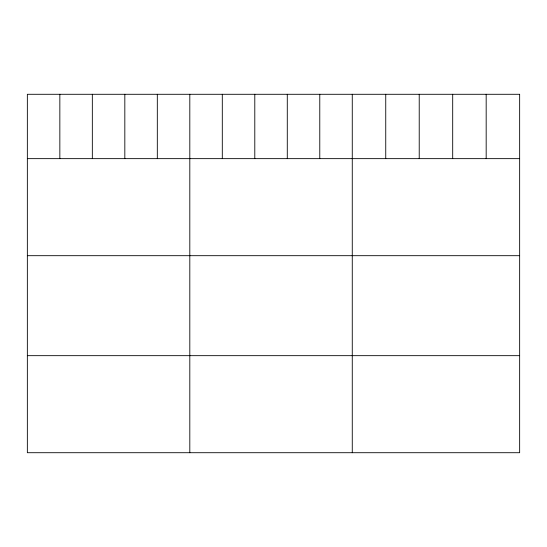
<?xml version="1.0" encoding="UTF-8"?>
<svg xmlns="http://www.w3.org/2000/svg" width="547" height="547" viewBox="0 0 547 547"><rect width="100%" height="100%" fill="white"/><g stroke="black" fill="none" stroke-linecap="round" stroke-linejoin="round"><path stroke-width="0.82" d="M27.35 158.644L519.65 158.644M27.35 255.688L519.65 255.688M27.35 355.666L519.65 355.666M486.174 94.289L486.174 158.644M452.697 94.289L452.697 158.644M419.221 94.289L419.221 158.644M385.744 94.289L385.744 158.644M352.268 94.289L352.268 452.711M319.776 94.289L319.776 158.644M287.284 94.289L287.284 158.644M254.793 94.289L254.793 158.644M222.301 94.289L222.301 158.644M189.809 94.289L189.809 452.711M157.317 94.289L157.317 158.644M124.825 94.289L124.825 158.644M92.334 94.289L92.334 158.644M59.842 94.289L59.842 158.644M519.65 94.289L27.35 94.289L27.35 452.711L519.65 452.711L519.65 94.289"/></g></svg>
